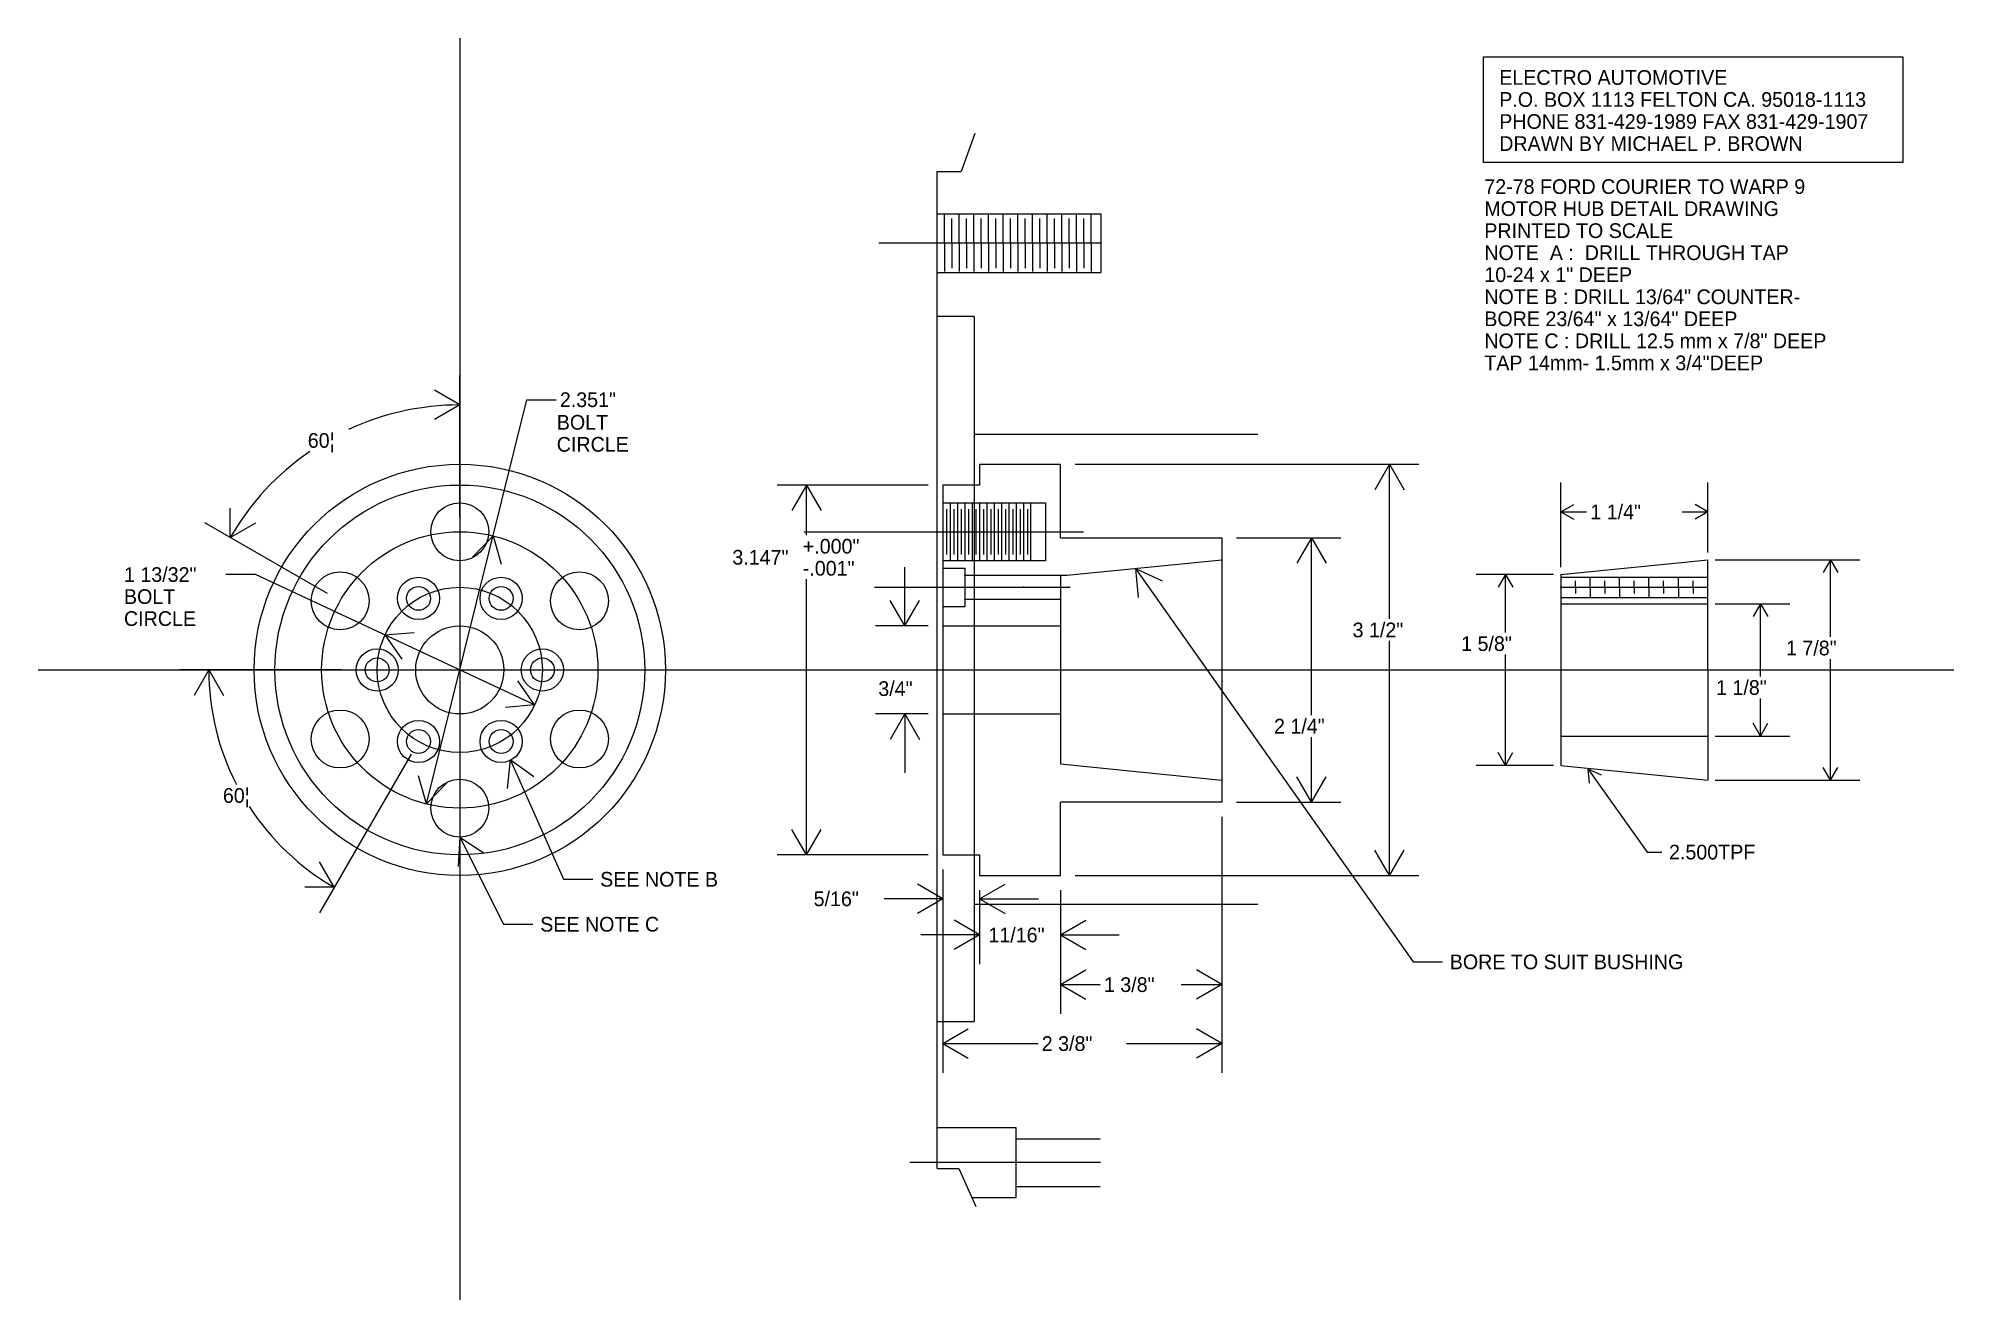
# Model space of a CAD drawing. Extents: x -1.8 to 14.5, y 0.2 to 11.
import ezdxf

# ---------------------------------------------------------------- set-up
doc = ezdxf.new("R2010")
doc.units = 0

msp = doc.modelspace()

# ---------------------------------------------------------------- linework, layer by layer
at = {"layer": '9', "color": 7}
msp.add_point((5.930588, 5.602791), dxfattribs=at)
at = {"layer": 'BUSHING', "color": 7, "linetype": 'CONTINUOUS'}
for p, q in [((11.190973, 6.47792), (11.190973, 7.197695)), ((12.440973, 6.60292), (12.440973, 7.197695)), ((11.190973, 6.947695), (11.299226, 7.010195)), ((12.440973, 6.947695), (12.33272, 7.010195)), ((11.190973, 6.947695), (11.299226, 6.885195)), ((11.190973, 6.947695), (11.409287, 6.947695)), ((12.222659, 6.947695), (12.440973, 6.947695)), ((12.440973, 6.947695), (12.33272, 6.885195)), ((11.190973, 6.41542), (12.440973, 6.54042)), ((12.440973, 5.60292), (12.440973, 6.54042)), ((12.503473, 6.54042), (13.733587, 6.54042)), ((13.483587, 6.54042), (13.421087, 6.432167)), ((13.483587, 6.54042), (13.546087, 6.432167)), ((13.483587, 5.883851), (13.483587, 6.54042)), ((11.128473, 6.41542), (10.469875, 6.41542)), ((10.719875, 6.41542), (10.657375, 6.307167)), ((10.719875, 6.41542), (10.782375, 6.307167)), ((10.719875, 5.921323), (10.719875, 6.41542)), ((11.190973, 6.41542), (11.190973, 5.60292)), ((11.190973, 6.391978), (12.440973, 6.391978)), ((11.314832, 6.306948), (11.314832, 6.361648)), ((11.439832, 6.306948), (11.439832, 6.393335)), ((11.564832, 6.306948), (11.564832, 6.361648)), ((11.689832, 6.306948), (11.689832, 6.393335)), ((11.814832, 6.306948), (11.814832, 6.361648)), ((11.939832, 6.306948), (11.939832, 6.393335)), ((12.064832, 6.306948), (12.064832, 6.361648)), ((12.189832, 6.306948), (12.189832, 6.393335)), ((12.314832, 6.306948), (12.314832, 6.361648)), ((11.189832, 6.306948), (12.440973, 6.306948)), ((11.190973, 6.220079), (12.440973, 6.220079)), ((11.314832, 6.306948), (11.314832, 6.252248)), ((11.439832, 6.306948), (11.439832, 6.220562)), ((11.564832, 6.306948), (11.564832, 6.252248)), ((11.689832, 6.306948), (11.689832, 6.220562)), ((11.814832, 6.306948), (11.814832, 6.252248)), ((11.939832, 6.306948), (11.939832, 6.220562)), ((12.064832, 6.306948), (12.064832, 6.252248)), ((12.189832, 6.306948), (12.189832, 6.220562)), ((12.314832, 6.306948), (12.314832, 6.252248)), ((11.190973, 6.165412), (12.440973, 6.165412)), ((12.503473, 6.165412), (13.138529, 6.165412)), ((12.888529, 6.165412), (12.826029, 6.057159)), ((12.888529, 6.165412), (12.951029, 6.057159)), ((12.888529, 5.547657), (12.888529, 6.165412)), ((10.719875, 4.79042), (10.719875, 5.732773)), ((11.190973, 5.60292), (11.190973, 4.79042)), ((12.440973, 5.60292), (12.440973, 4.66542)), ((13.483587, 4.66542), (13.483587, 5.695535)), ((12.888529, 5.040429), (12.888529, 5.359341)), ((12.888529, 5.040429), (12.826029, 5.148682)), ((12.888529, 5.040429), (12.951029, 5.148682)), ((10.719875, 4.79042), (10.657375, 4.898673)), ((10.719875, 4.79042), (10.782375, 4.898673)), ((11.193479, 5.040429), (12.440973, 5.040429)), ((12.503473, 5.040429), (13.138529, 5.040429)), ((11.128473, 4.79042), (10.469875, 4.79042)), ((11.190973, 4.79042), (12.440973, 4.66542)), ((11.420721, 4.762433), (11.534283, 4.710196)), ((11.420721, 4.762433), (11.432263, 4.637967)), ((11.420721, 4.762433), (11.923214, 4.052691)), ((13.483587, 4.66542), (13.421087, 4.773673)), ((13.483587, 4.66542), (13.546087, 4.773673)), ((12.503473, 4.66542), (13.733587, 4.66542)), ((11.923214, 4.052691), (12.048214, 4.052691))]:
    msp.add_line(p, q, dxfattribs=at)
at = {"layer": 'BUSHING', "color": 7}
for p in [(11.189832, 6.306948), (11.314832, 6.306948), (11.439832, 6.306948), (11.439832, 6.306948), (11.564832, 6.306948), (11.564832, 6.306948), (11.689832, 6.306948), (11.689832, 6.306948), (11.689832, 6.306948), (11.814832, 6.306948), (11.939832, 6.306948), (11.939832, 6.306948), (12.064832, 6.306948), (12.189832, 6.306948), (12.189832, 6.306948), (12.314832, 6.306948), (12.316294, 6.306029), (12.316294, 6.306029), (12.316301, 6.306029), (12.316301, 6.306029), (8.305588, 5.602791), (11.190973, 5.60292), (11.190973, 5.60292), (11.190973, 5.60292)]:
    msp.add_point(p, dxfattribs=at)
at = {"layer": 'CENTERLINE', "color": 7, "linetype": 'CONTINUOUS'}
for p, q in [((1.819972, 10.977791), (1.819972, 0.243489)), ((4.751593, 6.778291), (7.127907, 6.778291)), ((5.349494, 6.305791), (7.014336, 6.305791)), ((-1.766897, 5.602791), (14.533103, 5.602791))]:
    msp.add_line(p, q, dxfattribs=at)
at = {"layer": 'DIMENSIONS', "color": 7, "linetype": 'CONTINUOUS'}
for p, q in [((10.53302, 10.819643), (14.099471, 10.819643)), ((10.53302, 9.919659), (10.53302, 10.819643)), ((14.099471, 10.819643), (14.099471, 9.919659)), ((14.099471, 9.919659), (10.53302, 9.919659)), ((1.819972, 6.903291), (1.819972, 8.107949)), ((1.537073, 4.46184), (2.39021, 7.9026)), ((1.819972, 7.857949), (1.603465, 7.982949)), ((1.819972, 7.857949), (1.603465, 7.732949)), ((2.39021, 7.9026), (2.64021, 7.9026)), ((7.055588, 7.352791), (9.981714, 7.352791)), ((9.731714, 7.352791), (9.606714, 7.136284)), ((9.731714, 7.352791), (9.856714, 7.136284)), ((9.731714, 6.036992), (9.731714, 7.352791)), ((5.805588, 7.176291), (4.52035, 7.176291)), ((4.77035, 7.176291), (4.64535, 6.959784)), ((4.77035, 7.176291), (4.89535, 6.959784)), ((4.77035, 6.749508), (4.77035, 7.176291)), ((0.693706, 6.253041), (-0.349559, 6.85537)), ((-0.133053, 6.73037), (-0.133053, 6.98037)), ((-0.133053, 6.73037), (0.083454, 6.85537)), ((2.102871, 6.743741), (1.92944, 6.563681)), ((2.102871, 6.743741), (2.172092, 6.503516)), ((8.430588, 6.727791), (9.318158, 6.727791)), ((9.068158, 6.727791), (8.943158, 6.511284)), ((9.068158, 6.727791), (9.193158, 6.511284)), ((9.068158, 5.218131), (9.068158, 6.727791)), ((0.080204, 6.41456), (-0.169796, 6.41456)), ((2.457036, 5.305539), (0.080204, 6.41456)), ((4.77035, 4.029291), (4.77035, 6.373755)), ((5.607086, 5.977791), (5.607086, 6.477791)), ((7.571297, 6.466862), (7.798216, 6.361944)), ((7.571297, 6.466862), (7.593896, 6.217885)), ((7.571297, 6.466862), (9.932324, 3.118195)), ((5.607086, 5.977791), (5.482086, 6.194297)), ((5.607086, 5.977791), (5.732086, 6.194297)), ((1.182907, 5.900042), (1.431961, 5.921772)), ((1.182907, 5.900042), (1.326253, 5.69522)), ((5.805588, 5.977791), (5.357086, 5.977791)), ((9.731714, 3.852791), (9.731714, 5.849319)), ((0.812472, 5.602791), (-0.566365, 5.602791)), ((-0.316365, 5.602791), (-0.441365, 5.386284)), ((-0.316365, 5.602791), (-0.191365, 5.386284)), ((2.457036, 5.305539), (2.313691, 5.510361)), ((2.457036, 5.305539), (2.207982, 5.283809)), ((5.805588, 5.227791), (5.357086, 5.227791)), ((5.607086, 5.227791), (5.482086, 5.011284)), ((5.607086, 5.227791), (5.732086, 5.011284)), ((5.607086, 5.227791), (5.607086, 4.727791)), ((9.068158, 4.477791), (9.068158, 5.030458)), ((1.405972, 4.885721), (0.626805, 3.536162)), ((2.248492, 4.841488), (2.222197, 4.592875)), ((2.248492, 4.841488), (2.45065, 4.694409)), ((2.248492, 4.841488), (2.70199, 3.821117)), ((1.537073, 4.46184), (1.467852, 4.702066)), ((1.537073, 4.46184), (1.710504, 4.6419)), ((9.068158, 4.477791), (8.943158, 4.694297)), ((9.068158, 4.477791), (9.193158, 4.694297)), ((8.430588, 4.477791), (9.318158, 4.477791)), ((4.77035, 4.029291), (4.64535, 4.245797)), ((4.77035, 4.029291), (4.89535, 4.245797)), ((8.305588, 4.352791), (8.305588, 2.674959)), ((8.305588, 4.352791), (8.305588, 2.173492)), ((1.819972, 4.180791), (1.805175, 3.931229)), ((1.819972, 4.180791), (2.0287, 4.043195)), ((1.819972, 4.180791), (2.191804, 3.438478)), ((0.751805, 3.752668), (0.626805, 3.969174)), ((5.805588, 4.029291), (4.52035, 4.029291)), ((9.731714, 3.852791), (9.606714, 4.069297)), ((9.731714, 3.852791), (9.856714, 4.069297)), ((0.751805, 3.752668), (0.501805, 3.752668)), ((2.70199, 3.821117), (2.95199, 3.821117)), ((5.930588, 3.655213), (5.714082, 3.780213)), ((5.930588, 3.904291), (5.930588, 3.405213)), ((5.930588, 3.904291), (5.930588, 2.173492)), ((6.243588, 3.655213), (6.460095, 3.780213)), ((7.056588, 3.852791), (9.981714, 3.852791)), ((5.930588, 3.655213), (5.430588, 3.655213)), ((5.930588, 3.655213), (5.714082, 3.530213)), ((6.243588, 3.727791), (6.243588, 3.405213)), ((6.243588, 3.727791), (6.243588, 3.09747)), ((6.243588, 3.655213), (6.460095, 3.530213)), ((6.243588, 3.655213), (6.743588, 3.655213)), ((6.931588, 3.727791), (6.931588, 2.674959)), ((6.931588, 3.727791), (6.931588, 3.09747)), ((2.191804, 3.438478), (2.441804, 3.438478)), ((6.243588, 3.34747), (6.027082, 3.47247)), ((6.931588, 3.34747), (7.148095, 3.47247)), ((6.243588, 3.34747), (5.743588, 3.34747)), ((6.243588, 3.34747), (6.027082, 3.22247)), ((6.931588, 3.34747), (7.148095, 3.22247)), ((6.931588, 3.34747), (7.431588, 3.34747)), ((9.932324, 3.118195), (10.182324, 3.118195)), ((6.931588, 2.924959), (7.148095, 3.049959)), ((8.305588, 2.924959), (8.089082, 3.049959)), ((6.931588, 2.924959), (7.148095, 2.799959)), ((6.931588, 2.924959), (7.27005, 2.924959)), ((7.958962, 2.924959), (8.305588, 2.924959)), ((8.305588, 2.924959), (8.089082, 2.799959)), ((5.930588, 2.423492), (6.147095, 2.548492)), ((8.305588, 2.423492), (8.089082, 2.548492)), ((5.930588, 2.423492), (6.147095, 2.298492)), ((5.930588, 2.423492), (6.741323, 2.423492)), ((7.494854, 2.423492), (8.305588, 2.423492)), ((8.305588, 2.423492), (8.089082, 2.298492))]:
    msp.add_line(p, q, dxfattribs=at)
for radius, start, end in [(2.255158, 90, 114.811074), (2.255158, 124.476907, 150), (2.136337, 180, 207.130043), (2.136337, 212.955604, 240.000043)]:
    msp.add_arc((1.819972, 5.602791), radius, start, end, dxfattribs=at)
at = {"layer": 'HUB', "color": 7, "linetype": 'CONTINUOUS'}
for p, q in [((6.243588, 7.352791), (6.243588, 7.176291)), ((6.243588, 7.352791), (6.930588, 7.352791)), ((6.930588, 6.727791), (6.930588, 7.352791)), ((5.930588, 7.176291), (5.930588, 4.029291)), ((6.243588, 7.176291), (5.930588, 7.176291)), ((5.930588, 7.024791), (6.805588, 7.024791)), ((5.993088, 7.024791), (5.993088, 6.531791)), ((6.055588, 7.024791), (6.055588, 6.531791)), ((6.118088, 7.024791), (6.118088, 6.531791)), ((6.180588, 7.024791), (6.180588, 6.531791)), ((6.243088, 7.024791), (6.243088, 6.531791)), ((6.305588, 7.024791), (6.305588, 6.531791)), ((6.368088, 7.024791), (6.368088, 6.531791)), ((6.430588, 7.024791), (6.430588, 6.531791)), ((6.493088, 7.024791), (6.493088, 6.531791)), ((6.555588, 7.024791), (6.555588, 6.531791)), ((6.618088, 7.024791), (6.618088, 6.531791)), ((6.680588, 6.531791), (6.680588, 7.024791)), ((6.805588, 7.024791), (6.805588, 6.531791)), ((5.961588, 6.970868), (5.961588, 6.585713)), ((6.024338, 6.970868), (6.024338, 6.585713)), ((6.087088, 6.970868), (6.087088, 6.585713)), ((6.149838, 6.970868), (6.149838, 6.585713)), ((6.212588, 6.970868), (6.212588, 6.585713)), ((6.275338, 6.970868), (6.275338, 6.585713)), ((6.338088, 6.970868), (6.338088, 6.585713)), ((6.400838, 6.970868), (6.400838, 6.585713)), ((6.463587, 6.970868), (6.463587, 6.585713)), ((6.526337, 6.970868), (6.526337, 6.585713)), ((6.589087, 6.970868), (6.589087, 6.585713)), ((6.651837, 6.970868), (6.651837, 6.585713)), ((6.930588, 6.727791), (8.305588, 6.727791)), ((8.305588, 6.727791), (8.305588, 4.477791)), ((6.805588, 6.531791), (5.930588, 6.531791)), ((6.986313, 6.408363), (8.305588, 6.540291)), ((5.930588, 6.469791), (6.118088, 6.469791)), ((6.118088, 6.469791), (6.118088, 6.142813)), ((6.118088, 6.408363), (6.986313, 6.408363)), ((6.930588, 6.408363), (6.930588, 4.802791)), ((6.118088, 6.205263), (6.930588, 6.205263)), ((5.930588, 6.141791), (6.118088, 6.141791)), ((5.930588, 5.977791), (6.930588, 5.977791)), ((5.930588, 5.227791), (6.930588, 5.227791)), ((6.930588, 4.802791), (8.305588, 4.665291)), ((6.931588, 3.852791), (6.931588, 4.477791)), ((8.305588, 4.477791), (6.931588, 4.477791)), ((5.930588, 4.029291), (6.243588, 4.029291)), ((6.243588, 4.029291), (6.243588, 3.852791)), ((6.243588, 3.852791), (6.931588, 3.852791))]:
    msp.add_line(p, q, dxfattribs=at)
at = {"layer": 'HUB', "color": 7}
for p in [(6.805588, 6.778291), (6.118088, 6.408363), (5.930588, 6.305791), (6.118088, 6.306813), (6.118088, 6.205263), (6.616944, 6.306813)]:
    msp.add_point(p, dxfattribs=at)
at = {"layer": 'HUBFT', "color": 7, "linetype": 'CONTINUOUS'}
for centre, radius in [((1.819972, 5.602791), 1.75), ((1.819972, 5.602791), 1.5735), ((1.819972, 6.778291), 0.2465), ((1.819972, 5.602791), 1.1755), ((0.801959, 6.190541), 0.2465), ((1.468471, 6.211607), 0.179499), ((2.171471, 6.211607), 0.1795), ((2.837985, 6.190541), 0.2465), ((1.819972, 5.602791), 0.703001), ((1.468471, 6.211607), 0.1015), ((2.171471, 6.211607), 0.101499), ((1.819972, 5.602791), 0.375), ((1.116972, 5.602791), 0.1795), ((2.522972, 5.602793), 0.1795), ((1.116972, 5.602791), 0.1015), ((2.522972, 5.602793), 0.1015), ((0.801959, 5.015041), 0.2465), ((2.837985, 5.015041), 0.2465), ((1.468472, 4.993975), 0.1795), ((1.468472, 4.993975), 0.101499), ((2.171472, 4.993976), 0.179501), ((2.171472, 4.993976), 0.1015), ((1.819972, 4.427291), 0.2465)]:
    msp.add_circle(centre, radius, dxfattribs=at)
at = {"layer": 'RING', "color": 7, "linetype": 'CONTINUOUS'}
for p, q in [((6.20322, 10.166578), (6.087838, 9.845271)), ((5.881841, 1.36031), (5.881841, 9.845271)), ((5.881841, 9.845271), (6.087838, 9.845271)), ((5.881423, 9.485309), (7.275176, 9.485309)), ((5.944339, 9.234666), (5.944339, 9.485244)), ((6.06932, 9.234666), (6.06932, 9.485244)), ((6.194304, 9.234666), (6.194304, 9.485244)), ((6.319285, 9.234666), (6.319285, 9.485244)), ((6.44427, 9.234666), (6.44427, 9.485244)), ((6.569251, 9.234666), (6.569251, 9.485244)), ((6.694236, 9.234666), (6.694236, 9.485244)), ((6.819217, 9.234666), (6.819217, 9.485244)), ((6.944201, 9.234666), (6.944201, 9.485244)), ((7.069182, 9.234666), (7.069182, 9.485244)), ((7.194167, 9.234666), (7.194167, 9.485244)), ((7.275176, 9.485309), (7.275176, 8.985309)), ((6.006829, 9.234666), (6.006829, 9.445666)), ((6.131812, 9.234666), (6.131812, 9.445666)), ((6.256795, 9.234666), (6.256795, 9.445666)), ((6.381778, 9.234666), (6.381778, 9.445666)), ((6.50676, 9.234666), (6.50676, 9.445666)), ((6.631743, 9.234666), (6.631743, 9.445666)), ((6.756726, 9.234666), (6.756726, 9.445666)), ((6.881709, 9.234666), (6.881709, 9.445666)), ((7.006692, 9.234666), (7.006692, 9.445666)), ((7.131675, 9.234666), (7.131675, 9.445666)), ((7.274958, 9.235309), (5.387019, 9.235309)), ((5.944339, 9.234666), (5.944339, 8.992801)), ((6.006829, 9.233607), (6.006829, 9.022607)), ((6.06932, 9.234666), (6.06932, 8.992801)), ((6.131812, 9.233607), (6.131812, 9.022607)), ((6.194304, 9.234666), (6.194304, 8.992801)), ((6.256795, 9.233607), (6.256795, 9.022607)), ((6.319285, 9.234666), (6.319285, 8.992801)), ((6.381778, 9.233607), (6.381778, 9.022607)), ((6.44427, 9.234666), (6.44427, 8.992801)), ((6.50676, 9.233607), (6.50676, 9.022607)), ((6.569251, 9.234666), (6.569251, 8.992801)), ((6.631743, 9.233607), (6.631743, 9.022607)), ((6.694236, 9.234666), (6.694236, 8.992801)), ((6.756726, 9.233607), (6.756726, 9.022607)), ((6.819217, 9.234666), (6.819217, 8.992801)), ((6.881709, 9.233607), (6.881709, 9.022607)), ((6.944201, 9.234666), (6.944201, 8.992801)), ((7.006692, 9.233607), (7.006692, 9.022607)), ((7.069182, 9.234666), (7.069182, 8.992801)), ((7.131675, 9.233607), (7.131675, 9.022607)), ((7.194167, 9.234666), (7.194167, 8.992801)), ((5.881312, 8.985309), (7.274958, 8.985309)), ((6.196448, 8.610309), (5.881841, 8.610309)), ((6.196448, 8.610309), (6.196448, 2.61031)), ((6.196448, 7.61031), (8.611517, 7.61031)), ((6.196448, 3.61031), (8.611517, 3.61031)), ((5.881841, 2.61031), (6.196448, 2.61031)), ((6.553712, 1.707317), (5.881841, 1.707317)), ((6.553712, 1.113317), (6.553712, 1.707317)), ((6.552703, 1.613309), (7.27076, 1.613309)), ((7.271533, 1.410311), (5.650138, 1.410311)), ((5.881841, 1.36031), (6.067759, 1.36031)), ((6.067759, 1.36031), (6.211373, 1.036579)), ((6.552703, 1.207312), (7.270776, 1.207312)), ((6.178712, 1.113317), (6.553712, 1.113317))]:
    msp.add_line(p, q, dxfattribs=at)
at = {"layer": 'RING', "color": 7}
for p in [(5.881423, 9.485309), (5.881841, 9.235309), (5.881841, 9.235309), (5.881841, 9.235309), (5.944339, 9.234666), (5.944339, 9.234666), (6.006829, 9.234666), (6.006829, 9.233607), (6.06932, 9.234666), (6.06932, 9.234666), (6.06932, 9.234666), (6.131812, 9.234666), (6.131812, 9.234666), (6.131812, 9.233607), (6.194304, 9.234666), (6.194304, 9.234666), (6.194304, 9.234666), (6.256795, 9.234666), (6.256795, 9.234666), (6.256795, 9.233607), (6.319285, 9.234666), (6.319285, 9.234666), (6.319285, 9.234666), (6.381778, 9.234666), (6.381778, 9.234666), (6.381778, 9.233607), (6.44427, 9.234666), (6.44427, 9.234666), (6.44427, 9.234666), (6.50676, 9.234666), (6.50676, 9.234666), (6.50676, 9.233607), (6.569251, 9.234666), (6.569251, 9.234666), (6.569251, 9.234666), (6.631743, 9.234666), (6.631743, 9.234666), (6.631743, 9.233607), (6.694236, 9.234666), (6.694236, 9.234666), (6.694236, 9.234666), (6.756726, 9.234666), (6.756726, 9.234666), (6.756726, 9.233607), (6.819217, 9.234666), (6.819217, 9.234666), (6.819217, 9.234666), (6.881709, 9.234666), (6.881709, 9.234666), (6.881709, 9.233607), (6.944201, 9.234666), (6.944201, 9.234666), (6.944201, 9.234666), (7.006692, 9.234666), (7.006692, 9.234666), (7.006692, 9.233607), (7.069182, 9.234666), (7.069182, 9.234666), (7.069182, 9.234666), (7.131675, 9.234666), (7.131675, 9.234666), (7.131675, 9.233607), (7.194167, 9.234666), (7.194167, 9.234666), (7.194167, 9.234666), (7.274958, 9.235309), (5.881312, 8.985309), (5.881841, 5.602791), (5.881841, 5.602791), (5.881841, 1.410311), (5.881841, 1.410311), (5.881841, 1.410311), (5.881841, 1.410311)]:
    msp.add_point(p, dxfattribs=at)

# ---------------------------------------------------------------- texts
at = {"layer": 'BUSHING', "color": 7}
for s, p in [('1 1/4"', (11.440537, 6.885122)), ('1 5/8"', (10.341727, 5.764023)), ('1 7/8"', (13.106139, 5.726785)), ('1 1/8"', (12.51108, 5.390591)), ('2.500TPF', (12.110713, 3.990191))]:
    msp.add_text(s, height=0.125, dxfattribs=at).set_placement(p)
at = {"layer": 'DIMENSIONS', "color": 7}
for s, p in [('ELECTRO AUTOMOTIVE', (10.665766, 10.582148)), ('P.O. BOX 1113 FELTON CA. 95018-1113', (10.665766, 10.394648)), ('PHONE 831-429-1989 FAX 831-429-1907', (10.665766, 10.207148)), ('DRAWN BY MICHAEL P. BROWN', (10.665766, 10.019648)), ('72-78 FORD COURIER TO WARP 9', (10.538752, 9.653355)), ('MOTOR HUB DETAIL DRAWING', (10.538752, 9.465855)), ('PRINTED TO SCALE', (10.538752, 9.278355)), ('NOTE  A :  DRILL THROUGH TAP', (10.538752, 9.090855)), ('10-24 x 1" DEEP', (10.538752, 8.903354)), ('NOTE B : DRILL 13/64" COUNTER-', (10.538752, 8.715855)), ('BORE 23/64" x 13/64" DEEP', (10.538752, 8.528355)), ('NOTE C : DRILL 12.5 mm x 7/8" DEEP', (10.538752, 8.340855)), ('TAP 14mm- 1.5mm x 3/4"DEEP', (10.538752, 8.153355)), ('2.351"', (2.67146, 7.839793)), ('BOLT', (2.645302, 7.647507)), ('60¦', (0.526332, 7.49309)), ('CIRCLE', (2.645302, 7.460008)), ('+.000"', (4.738934, 6.592881)), ('3.147"', (4.139615, 6.499052)), ('-.001"', (4.738934, 6.405223)), ('1 13/32"', (-1.037855, 6.351973)), ('BOLT', (-1.037855, 6.164473)), ('CIRCLE', (-1.037855, 5.976973)), ('3 1/2"', (9.417785, 5.880568)), ('3/4"', (5.381607, 5.381375)), ('2 1/4"', (8.74922, 5.061708)), ('60¦', (-0.19621, 4.471897)), ('SEE NOTE B', (3.01449, 3.758617)), ('5/16"', (4.83105, 3.592406)), ('SEE NOTE C', (2.504304, 3.375978)), ('11/16"', (6.318722, 3.284748)), ('BORE TO SUIT BUSHING', (10.244824, 3.055695)), ('1 3/8"', (7.3013, 2.862051)), ('2 3/8"', (6.772573, 2.360584))]:
    msp.add_text(s, height=0.125, dxfattribs=at).set_placement(p)

doc.saveas('drawing.dxf')
